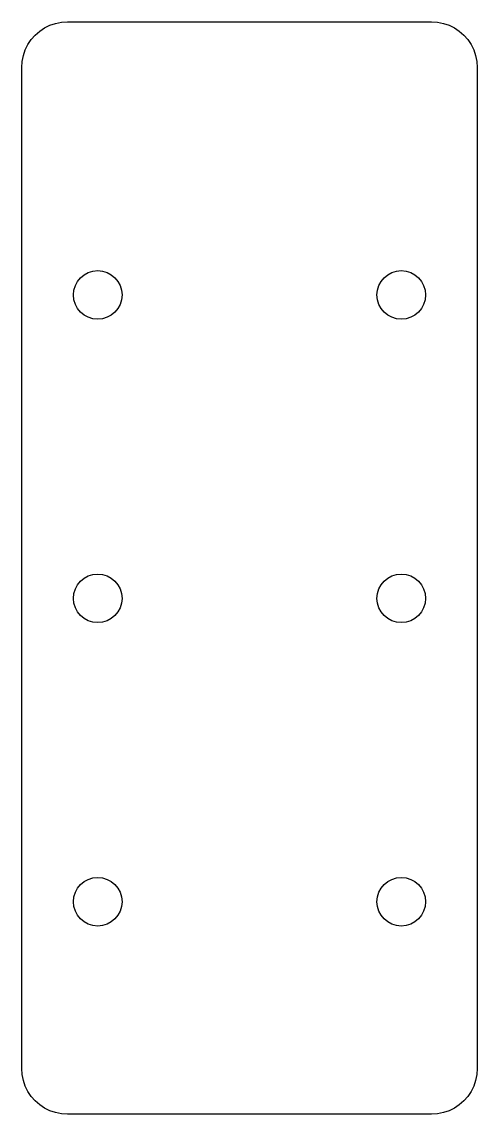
# Model space of a CAD drawing. Header units: millimetres. Extents: x 0 to 30, y 0 to 72.
import ezdxf

# ---------------------------------------------------------------- set-up
doc = ezdxf.new("R2010")
doc.units = ezdxf.units.MM
doc.layers.add('CUT', color=1, linetype='Continuous')

msp = doc.modelspace()

# ---------------------------------------------------------------- linework, layer by layer
at = {"layer": 'CUT'}
msp.add_lwpolyline([(30, 3), (29.974, 2.608), (29.898, 2.224), (29.772, 1.852), (29.598, 1.5), (29.38, 1.174), (29.121, 0.879), (28.826, 0.62), (28.5, 0.402), (28.148, 0.228), (27.776, 0.102), (27.392, 0.026), (27, 0), (3, 0), (2.608, 0.026), (2.224, 0.102), (1.852, 0.228), (1.5, 0.402), (1.174, 0.62), (0.879, 0.879), (0.62, 1.174), (0.402, 1.5), (0.228, 1.852), (0.102, 2.224), (0.026, 2.608), (0, 3), (0, 69), (0.026, 69.392), (0.102, 69.776), (0.228, 70.148), (0.402, 70.5), (0.62, 70.826), (0.879, 71.121), (1.174, 71.38), (1.5, 71.598), (1.852, 71.772), (2.224, 71.898), (2.608, 71.974), (3, 72), (27, 72), (27.392, 71.974), (27.776, 71.898), (28.148, 71.772), (28.5, 71.598), (28.826, 71.38), (29.121, 71.121), (29.38, 70.826), (29.598, 70.5), (29.772, 70.148), (29.898, 69.776), (29.974, 69.392), (30, 69)], close=True, dxfattribs=at)
for centre in [(5, 54), (25, 54), (5, 34), (25, 34), (5, 14), (25, 14)]:
    msp.add_circle(centre, 1.6, dxfattribs=at)

doc.saveas('drawing.dxf')
